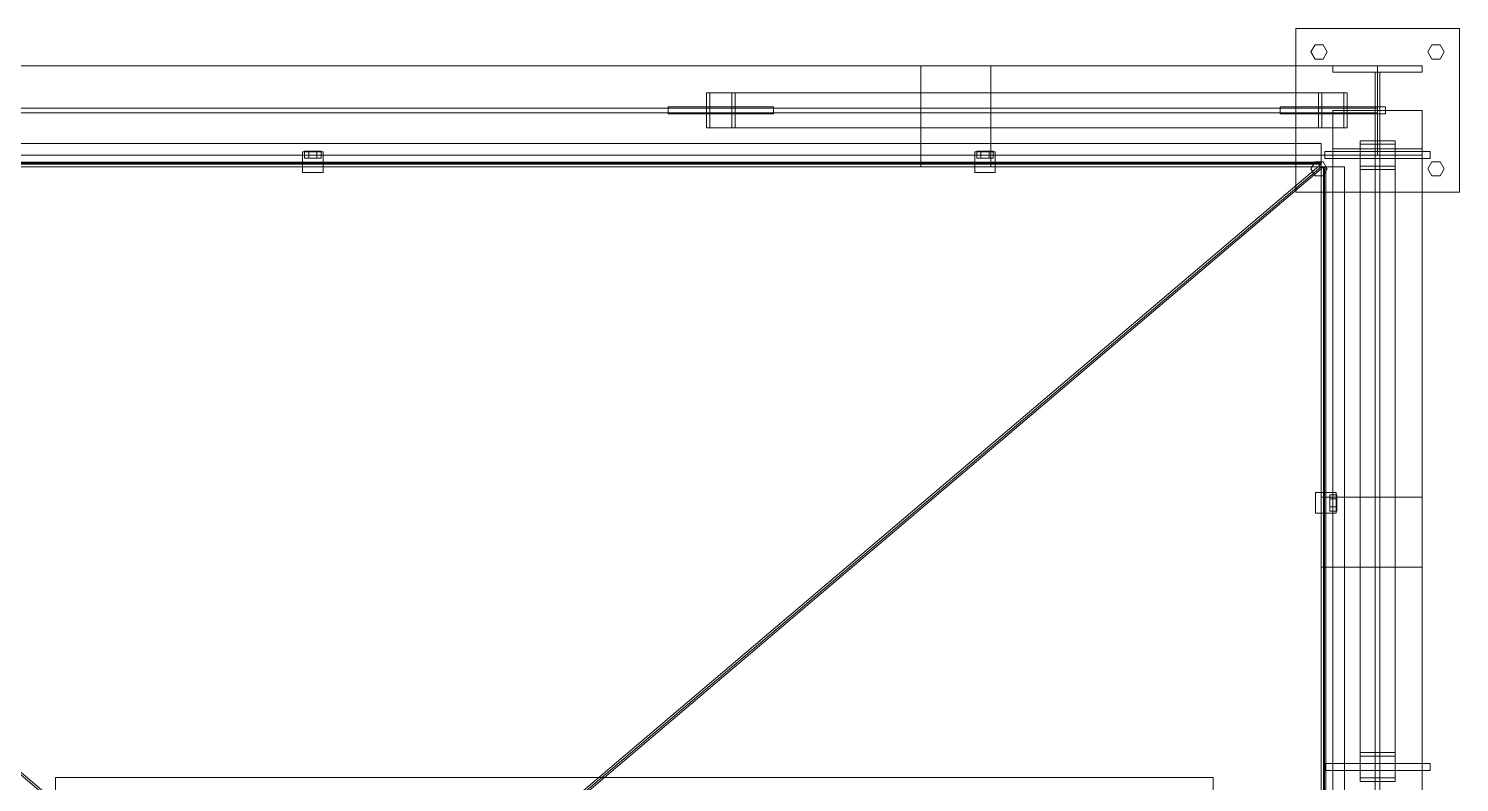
# Model space of a CAD drawing. Header units: millimetres. Extents: x -1970 to 34302, y -65268 to 6837.
# Drawn here: x 1588 to 4036, y -17328 to -16038 of the extents above; entities that cross this region are included whole.
import ezdxf

# ---------------------------------------------------------------- set-up
doc = ezdxf.new("R2010")
doc.units = ezdxf.units.MM
doc.layers.add('superior_tolva', color=7, linetype='Continuous', lineweight=0)

msp = doc.modelspace()

# ---------------------------------------------------------------- linework, layer by layer
at = {"layer": 'superior_tolva'}
for p, q in [((3755.7, -16318.5), (3755.7, -16038.5)), ((3755.7, -16038.5), (4035.7, -16038.5)), ((4035.7, -16038.5), (4035.7, -16318.5)), ((3781.7, -16078.5), (3788.7, -16066.376)), ((3788.7, -16090.624), (3781.7, -16078.5)), ((3788.7, -16066.376), (3802.7, -16066.376)), ((3802.7, -16066.376), (3809.7, -16078.5)), ((3809.7, -16078.5), (3802.7, -16090.624)), ((3981.7, -16078.5), (3988.7, -16066.376)), ((3988.7, -16090.624), (3981.7, -16078.5)), ((3988.7, -16066.376), (4002.7, -16066.376)), ((4002.7, -16066.376), (4009.7, -16078.5)), ((4009.7, -16078.5), (4002.7, -16090.624)), ((252.7, -16102), (3895.7, -16102)), ((3114.2, -16275), (3114.2, -16102)), ((3114.2, -16102), (3234.2, -16102)), ((3234.2, -16102), (3234.2, -16275)), ((3802.7, -16090.624), (3788.7, -16090.624)), ((3819.2, -16102), (3972.2, -16102)), ((3819.2, -16113), (3819.2, -16102)), ((3895.7, -16102), (3895.7, -16255)), ((3972.2, -16113), (3972.2, -16102)), ((4002.7, -16090.624), (3988.7, -16090.624)), ((3819.2, -16113), (3972.2, -16113)), ((3891.7, -16113), (3899.7, -16113)), ((3891.7, -16244), (3891.7, -16113)), ((3899.7, -16244), (3899.7, -16113)), ((2747.616, -16208.5), (2747.616, -16148.5)), ((2747.616, -16148.5), (3794.616, -16148.5)), ((2747.616, -16148.5), (2796.784, -16148.5)), ((2753.467, -16208.5), (2753.467, -16148.5)), ((2753.467, -16148.5), (3800.467, -16148.5)), ((2753.467, -16148.5), (2790.933, -16148.5)), ((3837.933, -16148.5), (2790.933, -16148.5)), ((2790.933, -16148.5), (2790.933, -16208.5)), ((3843.784, -16148.5), (2796.784, -16148.5)), ((2796.784, -16148.5), (2796.784, -16208.5)), ((3794.616, -16148.5), (3794.616, -16208.5)), ((3843.784, -16148.5), (3794.616, -16148.5)), ((3800.467, -16148.5), (3800.467, -16208.5)), ((3837.933, -16148.5), (3800.467, -16148.5)), ((3837.933, -16208.5), (3837.933, -16148.5)), ((3843.784, -16208.5), (3843.784, -16148.5)), ((252.7, -16174.5), (3895.7, -16174.5)), ((2682.2, -16184.5), (2682.2, -16172.5)), ((2682.2, -16172.5), (2862.2, -16172.5)), ((2862.2, -16172.5), (2862.2, -16184.5)), ((3729.2, -16184.5), (3729.2, -16172.5)), ((3729.2, -16172.5), (3909.2, -16172.5)), ((3819.2, -19821.5), (3819.2, -16178.5)), ((3819.2, -16178.5), (3972.2, -16178.5)), ((3891.7, -19821.5), (3891.7, -16178.5)), ((3891.7, -16178.5), (3899.7, -16178.5)), ((3895.7, -16174.5), (3895.7, -16182.5)), ((3899.7, -16178.5), (3899.7, -19821.5)), ((3909.2, -16172.5), (3909.2, -16184.5)), ((3972.2, -16178.5), (3972.2, -19821.5)), ((3895.7, -16182.5), (252.7, -16182.5)), ((2862.2, -16184.5), (2682.2, -16184.5)), ((3909.2, -16184.5), (3729.2, -16184.5)), ((3794.616, -16208.5), (2747.616, -16208.5)), ((2796.784, -16208.5), (2747.616, -16208.5)), ((3800.467, -16208.5), (2753.467, -16208.5)), ((2790.933, -16208.5), (2753.467, -16208.5)), ((2790.933, -16208.5), (3837.933, -16208.5)), ((2796.784, -16208.5), (3843.784, -16208.5)), ((3794.616, -16208.5), (3843.784, -16208.5)), ((3800.467, -16208.5), (3837.933, -16208.5)), ((349.2, -16235), (3799.2, -16235)), ((2056.7, -16249.5), (2091.7, -16249.5)), ((2056.7, -16284.5), (2056.7, -16249.5)), ((2067.2, -16248), (2060.2, -16248)), ((2060.2, -16248), (2060.2, -16260)), ((2081.2, -16248), (2067.2, -16248)), ((2067.2, -16248), (2067.2, -16260)), ((2081.2, -16248), (2088.2, -16248)), ((2081.2, -16248), (2081.2, -16260)), ((2088.2, -16260), (2088.2, -16248)), ((2091.7, -16284.5), (2091.7, -16249.5)), ((3206.7, -16249.5), (3241.7, -16249.5)), ((3206.7, -16284.5), (3206.7, -16249.5)), ((3217.2, -16248), (3210.2, -16248)), ((3210.2, -16248), (3210.2, -16260)), ((3231.2, -16248), (3217.2, -16248)), ((3217.2, -16248), (3217.2, -16260)), ((3231.2, -16248), (3238.2, -16248)), ((3231.2, -16248), (3231.2, -16260)), ((3238.2, -16260), (3238.2, -16248)), ((3241.7, -16284.5), (3241.7, -16249.5)), ((3799.2, -16235), (3799.2, -16275)), ((3805.7, -16261), (3805.7, -16249)), ((3805.7, -16249), (3985.7, -16249)), ((3819.2, -16244), (3972.2, -16244)), ((3819.2, -16255), (3819.2, -16244)), ((3865.7, -16230.416), (3865.7, -17277.416)), ((3925.7, -16230.416), (3865.7, -16230.416)), ((3865.7, -16230.416), (3865.7, -16279.584)), ((3865.7, -16236.267), (3865.7, -17283.267)), ((3925.7, -16236.267), (3865.7, -16236.267)), ((3865.7, -16236.267), (3865.7, -16273.733)), ((3891.7, -16244), (3899.7, -16244)), ((3925.7, -17277.416), (3925.7, -16230.416)), ((3925.7, -16279.584), (3925.7, -16230.416)), ((3925.7, -17283.267), (3925.7, -16236.267)), ((3925.7, -16273.733), (3925.7, -16236.267)), ((3972.2, -16255), (3972.2, -16244)), ((3985.7, -16249), (3985.7, -16261)), ((3895.7, -16255), (252.7, -16255)), ((349.2, -16267), (3799.2, -16267)), ((349.2, -16269), (3799.2, -16269)), ((3799.2, -16270.364), (349.2, -16270.364)), ((349.2, -16270.364), (1674.2, -17395.364)), ((349.2, -16275), (1674.2, -17400)), ((349.2, -16275), (3799.2, -16275)), ((2067.2, -16260), (2060.2, -16260)), ((2081.2, -16260), (2067.2, -16260)), ((2088.2, -16260), (2081.2, -16260)), ((2474.2, -17395.364), (3799.2, -16270.364)), ((3799.2, -16275), (2474.2, -17400)), ((2478.335, -17400), (3803.335, -16275)), ((3234.2, -16275), (3114.2, -16275)), ((3217.2, -16260), (3210.2, -16260)), ((3231.2, -16260), (3217.2, -16260)), ((3238.2, -16260), (3231.2, -16260)), ((3781.7, -16278.5), (3788.7, -16266.376)), ((3788.7, -16266.376), (3802.7, -16266.376)), ((3799.2, -16275), (3799.2, -16267)), ((3799.2, -16275), (3799.2, -16269)), ((3799.2, -16275), (3799.2, -16270.364)), ((3799.2, -19725), (3799.2, -16275)), ((3799.2, -16275), (3807.2, -16275)), ((3799.2, -16275), (3805.2, -16275)), ((3799.2, -16275), (3803.335, -16275)), ((3799.2, -16275), (3839.2, -16275)), ((3802.7, -16266.376), (3809.7, -16278.5)), ((3803.335, -16275), (3803.335, -19725)), ((3805.2, -19725), (3805.2, -16275)), ((3985.7, -16261), (3805.7, -16261)), ((3807.2, -19725), (3807.2, -16275)), ((3819.2, -16255), (3972.2, -16255)), ((3839.2, -16275), (3839.2, -19725)), ((3865.7, -16273.733), (3925.7, -16273.733)), ((3865.7, -17320.733), (3865.7, -16273.733)), ((3925.7, -16273.733), (3925.7, -17320.733)), ((3981.7, -16278.5), (3988.7, -16266.376)), ((3988.7, -16266.376), (4002.7, -16266.376)), ((4002.7, -16266.376), (4009.7, -16278.5)), ((2056.7, -16284.5), (2091.7, -16284.5)), ((3206.7, -16284.5), (3241.7, -16284.5)), ((3788.7, -16290.624), (3781.7, -16278.5)), ((3802.7, -16290.624), (3788.7, -16290.624)), ((3809.7, -16278.5), (3802.7, -16290.624)), ((3865.7, -16279.584), (3925.7, -16279.584)), ((3865.7, -17326.584), (3865.7, -16279.584)), ((3925.7, -16279.584), (3925.7, -17326.584)), ((3988.7, -16290.624), (3981.7, -16278.5)), ((4002.7, -16290.624), (3988.7, -16290.624)), ((4009.7, -16278.5), (4002.7, -16290.624)), ((4035.7, -16318.5), (3755.7, -16318.5)), ((3789.7, -16832.5), (3824.7, -16832.5)), ((3789.7, -16867.5), (3789.7, -16832.5)), ((3799.2, -16960), (3799.2, -16840)), ((3799.2, -16840), (3972.2, -16840)), ((3814.2, -16843), (3814.2, -16836)), ((3826.2, -16836), (3814.2, -16836)), ((3824.7, -16867.5), (3824.7, -16832.5)), ((3826.2, -16836), (3826.2, -16843)), ((3972.2, -16840), (3972.2, -16960)), ((3814.2, -16843), (3814.2, -16857)), ((3814.2, -16843), (3826.2, -16843)), ((3814.2, -16857), (3814.2, -16864)), ((3814.2, -16857), (3826.2, -16857)), ((3814.2, -16864), (3826.2, -16864)), ((3826.2, -16843), (3826.2, -16857)), ((3826.2, -16857), (3826.2, -16864)), ((3789.7, -16867.5), (3824.7, -16867.5)), ((3972.2, -16960), (3799.2, -16960)), ((3865.7, -17277.416), (3925.7, -17277.416)), ((3865.7, -17326.584), (3865.7, -17277.416)), ((3925.7, -17277.416), (3925.7, -17326.584)), ((3805.7, -17308), (3805.7, -17296)), ((3805.7, -17296), (3985.7, -17296)), ((3865.7, -17283.267), (3925.7, -17283.267)), ((3865.7, -17320.733), (3865.7, -17283.267)), ((3925.7, -17283.267), (3925.7, -17320.733)), ((3985.7, -17296), (3985.7, -17308)), ((1634.2, -17390), (1634.2, -17320)), ((1634.2, -17320), (3614.2, -17320)), ((1634.2, -17330), (1634.2, -17320)), ((3614.2, -17320), (3614.2, -17390)), ((3614.2, -17320), (3614.2, -17330)), ((3985.7, -17308), (3805.7, -17308)), ((3925.7, -17320.733), (3865.7, -17320.733)), ((3925.7, -17326.584), (3865.7, -17326.584))]:
    msp.add_line(p, q, dxfattribs=at)

doc.saveas('drawing.dxf')
